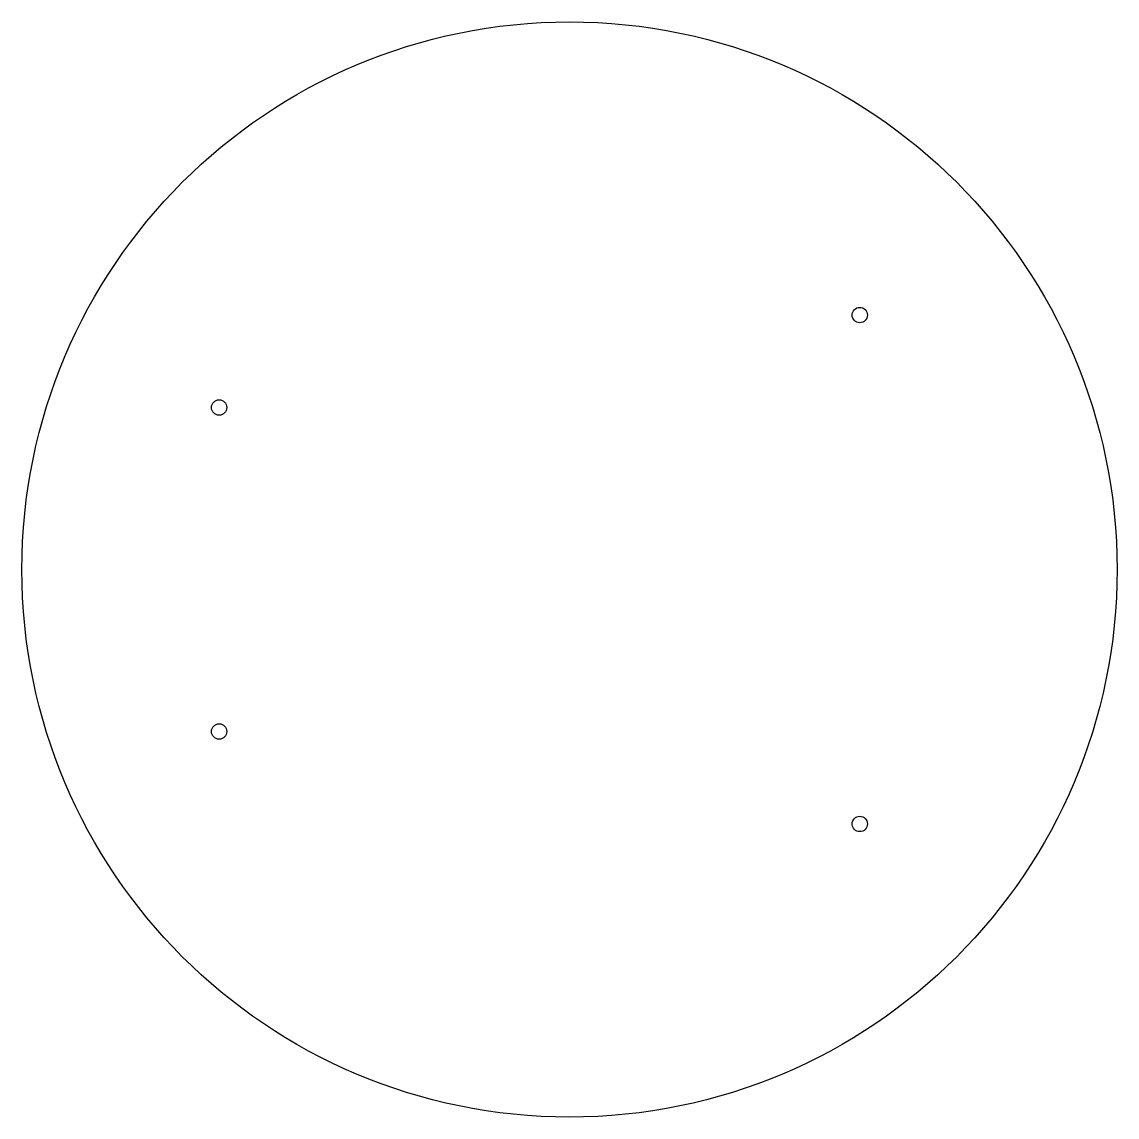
# Model space of a CAD drawing. Extents: x -131 to 119, y -125 to 125.
import ezdxf

# ---------------------------------------------------------------- set-up
doc = ezdxf.new("R2010")
doc.units = 0
doc.layers.add('VISIBLE', color=7, linetype='CONTINUOUS')

msp = doc.modelspace()

# ---------------------------------------------------------------- linework, layer by layer
at = {"layer": 'VISIBLE'}
for centre, radius in [((-5.9, -0.19), 125), ((60.36, 57.9), 1.75), ((-85.88, 36.79), 1.75), ((-85.88, -37.17), 1.75), ((60.36, -58.28), 1.75)]:
    msp.add_circle(centre, radius, dxfattribs=at)

doc.saveas('drawing.dxf')
